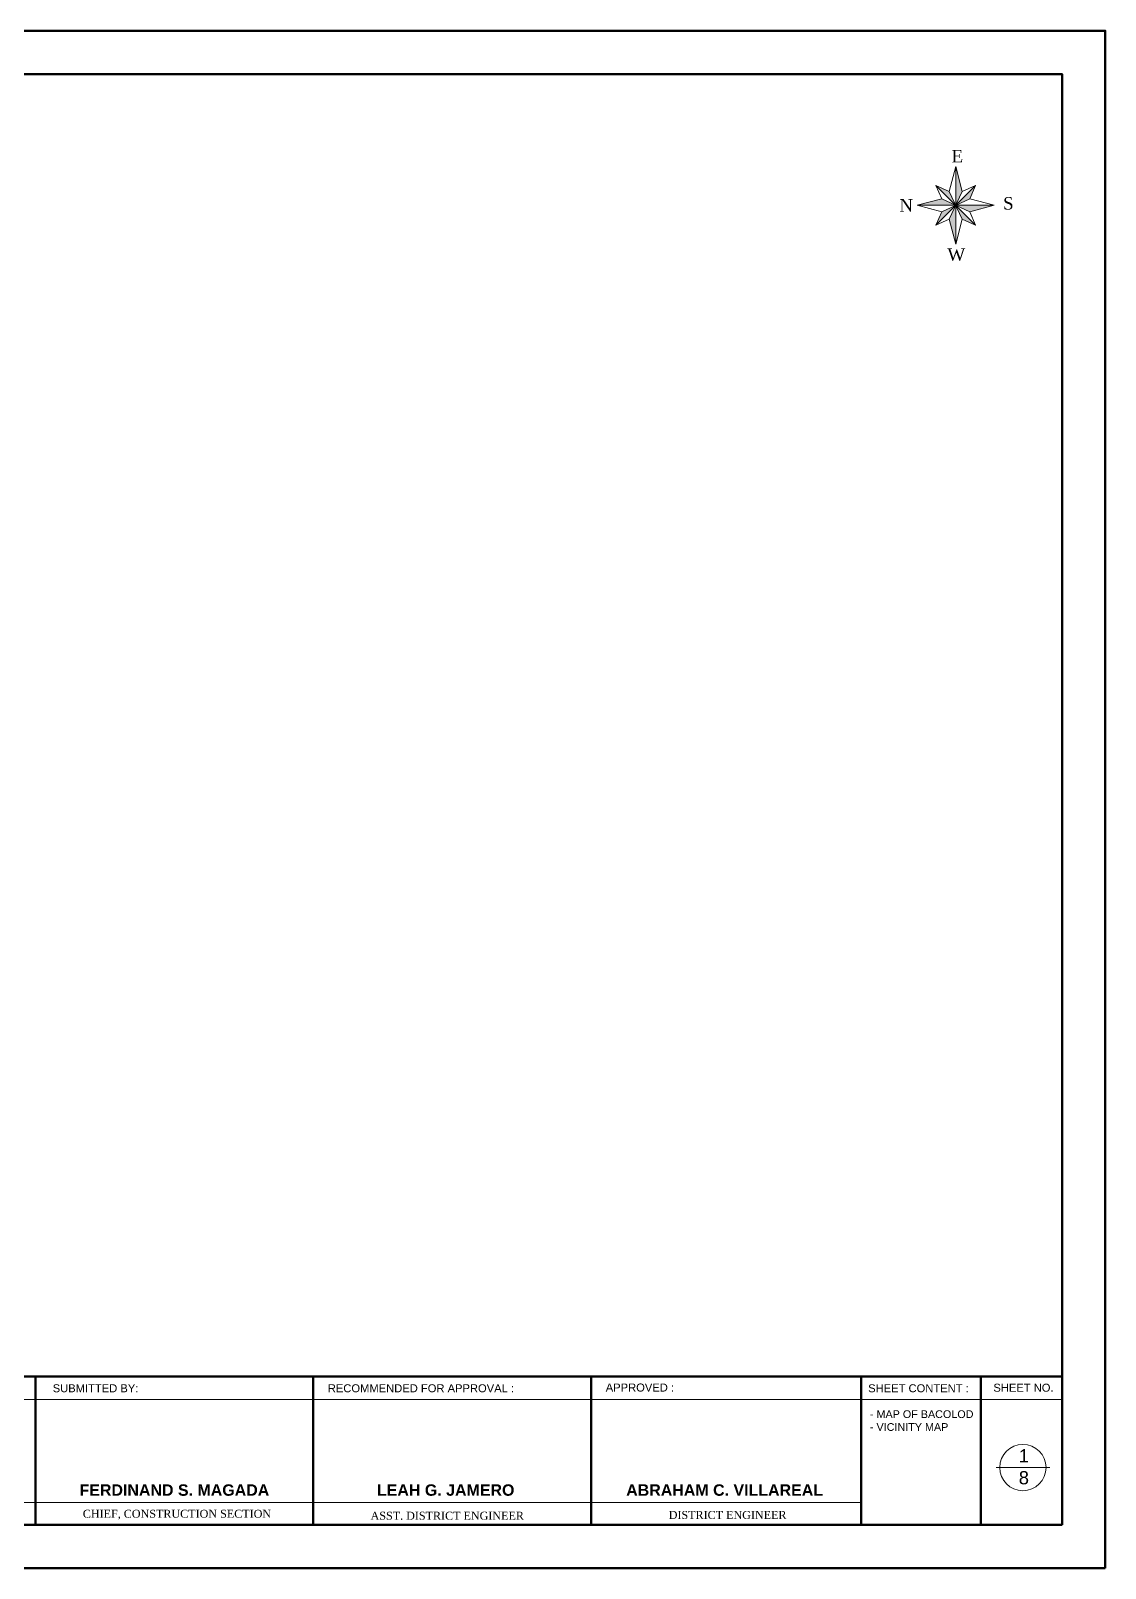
# Model space of a CAD drawing. Header units: metres. Extents: x -460 to 31334, y -1777 to 24987.
# Drawn here: x 43.63 to 61.75, y -98.94 to -73.03 of the extents above; entities that cross this region are included whole.
import ezdxf

# ---------------------------------------------------------------- set-up
doc = ezdxf.new("R2010")
doc.units = ezdxf.units.M
doc.header["$MEASUREMENT"] = 0
doc.layers.get('Defpoints').update_dxf_attribs({"color": 2})
doc.layers.add('00', color=7, linetype='Continuous', lineweight=9)
doc.layers.add('border', color=130, linetype='Continuous', lineweight=100)
doc.layers.add('text', color=3, linetype='Continuous')
doc.styles.add('BOLD', font='ARLRDBD.TTF')
doc.styles.add('ROMAN', font='times.ttf')
doc.styles.add('SIMPLEX', font='simplex.shx')
doc.styles.get("Standard").update_dxf_attribs({"font": 'arial.ttf'})

msp = doc.modelspace()

# ---------------------------------------------------------------- hatches: boundary and pattern name
at = {"lineweight": 5}
h = msp.add_hatch(color=5, dxfattribs=at)
h.dxf.hatch_style = 1
h.paths.add_polyline_path([(58.57823, -75.97482), (59.22647, -75.97482), (58.9908, -75.86623)])
h.paths.add_polyline_path([(59.11829, -75.73933), (58.89051, -75.63886), (59.22647, -75.97482)])
h.paths.add_polyline_path([(59.22647, -75.3207), (59.22647, -75.97482), (59.33465, -75.73933)])
h.paths.add_polyline_path([(59.22647, -75.97482), (59.46213, -75.86623), (59.56243, -75.63886)])
h.paths.add_polyline_path([(59.22647, -75.97482), (59.46213, -76.08341), (59.87471, -75.97482)])
h.paths.add_polyline_path([(59.22647, -75.97482), (59.33465, -76.21031), (59.56243, -76.31078)])
h.paths.add_polyline_path([(59.11829, -76.21031), (59.22647, -76.62894), (59.22647, -75.97482)])
h.paths.add_polyline_path([(58.9908, -76.08341), (58.89051, -76.31078), (59.22647, -75.97482)])

# ---------------------------------------------------------------- linework, layer by layer
at = {"color": 0, "lineweight": 5}
for p, q in [((59.22647, -75.3207), (59.22647, -76.62894)), ((58.89051, -76.31078), (59.56243, -75.63886)), ((58.89051, -75.63886), (59.56243, -76.31078)), ((58.9908, -75.86623), (59.46213, -76.08341)), ((59.46213, -75.86623), (58.9908, -76.08341)), ((59.33465, -75.73933), (59.11829, -76.21031)), ((59.11829, -75.73933), (59.33465, -76.21031)), ((58.57823, -75.97482), (59.87471, -75.97482))]:
    msp.add_line(p, q, dxfattribs=at)
at = {"lineweight": 5}
msp.add_line((59.90724, -97.24778), (60.81077, -97.24778), dxfattribs=at)
at = {"color": 0, "lineweight": 5}
for points in [[(59.22647, -76.62894), (59.11829, -76.21031), (58.89051, -76.31078), (58.9908, -76.08341), (58.57823, -75.97482), (58.9908, -75.86623), (58.89051, -75.63886), (59.11829, -75.73933), (59.22647, -75.3207)], [(59.22647, -76.62894), (59.33465, -76.21031), (59.56243, -76.31078), (59.46213, -76.08341), (59.87471, -75.97482), (59.46213, -75.86623), (59.56243, -75.63886), (59.33465, -75.73933), (59.22647, -75.3207)]]:
    msp.add_lwpolyline(points, dxfattribs=at)
at = {"lineweight": 5}
msp.add_circle((60.35966, -97.24778), 0.38959, dxfattribs=at)
at = {"layer": 'border', "color": 194, "linetype": 'Continuous', "lineweight": 60}
for p, q in [((23.61854, -95.71077), (61.01873, -95.71077)), ((43.7141, -98.20245), (43.7141, -95.71077)), ((43.7141, -98.21547), (43.7141, -95.72379)), ((48.39605, -98.21547), (48.39605, -95.72379)), ((48.39605, -98.21547), (48.39605, -95.72379)), ((53.07897, -98.21547), (53.07897, -95.72379)), ((57.63258, -98.21547), (57.63258, -95.72379)), ((59.64883, -98.21547), (59.64883, -95.72379))]:
    msp.add_line(p, q, dxfattribs=at)
at = {"layer": 'border', "linetype": 'Continuous', "lineweight": 13}
for p, q in [((25.8646, -96.10036), (61.01873, -96.10036)), ((34.35019, -97.8389), (57.63258, -97.8389))]:
    msp.add_line(p, q, dxfattribs=at)
at = {"layer": 'border', "color": 194, "linetype": 'Continuous', "lineweight": 60}
msp.add_lwpolyline([(61.01873, -98.21547), (23.61854, -98.21547), (23.61854, -73.7615), (61.01873, -73.7615)], close=True, dxfattribs=at)
at = {"layer": 'Defpoints', "color": 1, "linetype": 'Continuous', "lineweight": 60}
msp.add_lwpolyline([(61.74766, -98.9444), (22.88962, -98.9444), (22.88962, -73.03258), (61.74766, -73.03258)], close=True, dxfattribs=at)

# ---------------------------------------------------------------- texts
at = {"lineweight": 20, "insert": (60.28956, -96.93707), "char_height": 0.22231, "width": 0.4126062, "attachment_point": 1, "rotation": 359.974339}
msp.add_mtext('1\\P8', dxfattribs=at)
at = {"layer": '00', "style": 'ROMAN'}
for s, p in [('ASST. DISTRICT ENGINEER ', (49.36238, -98.12652)), ('DISTRICT ENGINEER', (54.38848, -98.11375))]:
    msp.add_text(s, height=0.1348475, dxfattribs=at).set_placement(p)
at = {"layer": '00', "char_height": 0.1348475, "attachment_point": 1}
for s, insert, width, style in [('{\\fArial|b0|i0|c0|p34;SUBMITTED BY:}', (44.00432, -95.84382), 3.1821069, 'SIMPLEX'), ('{\\fArial|b0|i0|c0|p34;RECOMMENDED FOR APPROVAL :}', (48.64164, -95.84382), 3.1821069, 'SIMPLEX'), ('{\\fArial|b0|i0|c0|p34;APPROVED :}', (53.327, -95.83153), 2.4916845, 'SIMPLEX'), ('{\\fArial|b0|i0|c0|p34;SHEET CONTENT :}', (57.75116, -95.84382), 2.4916845, 'SIMPLEX'), ('{\\fArial|b0|i0|c0|p34;SHEET NO.}', (59.86129, -95.83452), 2.4916845, 'SIMPLEX'), ('CHIEF, CONSTRUCTION SECTION', (44.51188, -97.95852), 3.3540193, 'ROMAN')]:
    msp.add_mtext(s, dxfattribs=dict(at, insert=insert, width=width, style=style))
at = {"layer": '00', "insert": (57.78053, -96.28217), "char_height": 0.13, "width": 2.1223273, "attachment_point": 1}
msp.add_mtext('- MAP OF BACOLOD \\P- VICINITY MAP ', dxfattribs=at)
at = {"layer": '00', "linetype": 'Continuous', "char_height": 0.1926392, "width": 4.705046, "attachment_point": 1, "style": 'BOLD'}
for s, insert in [('{\\fArial|b1|i0|c0|p34;FERDINAND S. MAGADA}', (44.45607, -97.53005)), ('{\\fArial|b1|i0|c0|p34;LEAH G. JAMERO}', (49.47029, -97.53005)), ('{\\fArial|b1|i0|c0|p34;ABRAHAM C. VILLAREAL}', (53.67174, -97.53005))]:
    msp.add_mtext(s, dxfattribs=dict(at, insert=insert))
at = {"layer": 'text', "color": 0, "lineweight": 9, "char_height": 0.2115288, "attachment_point": 7}
for s, insert in [('{\\fTimes New Roman|b0|i0|c0|p18;E}', (59.15696, -75.25228)), ('{\\fTimes New Roman|b0|i0|c0|p18;N}', (58.27684, -76.08242)), ('{\\fTimes New Roman|b0|i0|c0|p18;S}', (60.02533, -76.04982)), ('{\\fTimes New Roman|b0|i0|c0|p18;W}', (59.08557, -76.91558))]:
    msp.add_mtext_dynamic_manual_height_columns(s, width=31.7181505, gutter_width=1, heights=[0], dxfattribs=dict(at, insert=insert))

doc.saveas('drawing.dxf')
